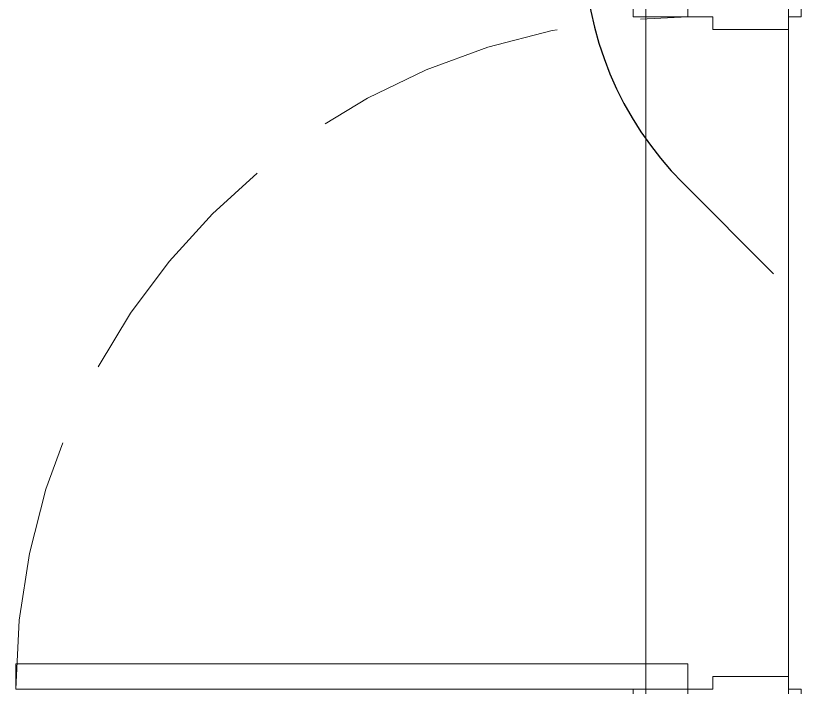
# Model space of a CAD drawing. Header units: millimetres. Extents: x 188.6 to 263.2, y 40.1 to 120.1.
# Drawn here: x 213.514 to 214.454, y 50.629 to 51.428 of the extents above; entities that cross this region are included whole.
import ezdxf

# ---------------------------------------------------------------- set-up
doc = ezdxf.new("R2010")
doc.units = ezdxf.units.MM
doc.linetypes.add('CENTER2', pattern=[1.125, 0.75, -0.125, 0.125, -0.125])
doc.linetypes.add('Linha Tracejada 3_1', pattern=[400, 300, -100])
for name, color, linetype in [('ARQ', 8, 'Continuous'), ('GAS-TUBO-PISO', 6, 'CENTER2'), ('Portas ARCHICAD', 7, 'Continuous')]:
    doc.layers.add(name, color=color, linetype=linetype)

# ---------------------------------------------------------------- blocks, each defined once
blk = doc.blocks.new('Vão de Porta Simples_14')
at = {"layer": 'Portas ARCHICAD', "color": 7, "linetype": 'Continuous', "lineweight": 0}
for p, q in [((-450, 0), (-450, 10)), ((450, 0), (450, 10))]:
    blk.add_line(p, q, dxfattribs=at)
blk = doc.blocks.new('Porta 21_6')
at = {"layer": 'Portas ARCHICAD', "color": 8, "linetype": 'Continuous', "lineweight": 0}
for p, q in [((370, 0), (370, 800)), ((370, 800), (400, 800)), ((400, 800), (400, 0)), ((-400, 65), (-450, 65)), ((-450, 65), (-450, 50)), ((-400, 50), (-400, 65)), ((450, 65), (400, 65)), ((400, 65), (400, 50)), ((450, 50), (450, 65)), ((-450, 50), (-400, 50)), ((-415, 50), (-450, 50)), ((-415, 50), (-450, 50)), ((-415, 50), (415, 50)), ((-400, 50), (-415, 50)), ((-415, 50), (-415, 0)), ((-415, 35), (-415, 50)), ((-415, 35), (-415, 50)), ((-400, 0), (-400, 50)), ((415, 50), (400, 50)), ((400, 50), (400, 0)), ((400, 50), (450, 50)), ((415, 0), (415, 50)), ((415, 35), (415, 50)), ((415, 35), (415, 50)), ((415, 50), (450, 50)), ((415, 50), (450, 50)), ((-415, 0), (-415, 35)), ((-415, 0), (-415, 35)), ((415, 0), (415, 35)), ((415, 0), (415, 35)), ((-415, 0), (-400, 0)), ((-400, 0), (-415, 0)), ((-415, 0), (-415, -120)), ((-415, -105), (-415, 0)), ((-415, -105), (-415, 0)), ((-400, -30), (-400, 0)), ((400, 0), (370, 0)), ((400, 0), (415, 0)), ((415, 0), (400, 0)), ((400, 0), (400, -30)), ((415, -120), (415, 0)), ((415, -105), (415, 0)), ((415, -105), (415, 0)), ((-385, -30), (-400, -30)), ((-385, -120), (-385, -30)), ((400, -30), (385, -30)), ((385, -30), (385, -120)), ((-415, -120), (-415, -105)), ((-415, -120), (-415, -105)), ((415, -120), (415, -105)), ((415, -120), (415, -105)), ((-400, -120), (-450, -120)), ((-450, -120), (-450, -135)), ((-415, -120), (-450, -120)), ((-415, -120), (-450, -120)), ((-415, -120), (415, -120)), ((-415, -120), (-385, -120)), ((-400, -135), (-400, -120)), ((385, -120), (415, -120)), ((450, -120), (400, -120)), ((400, -120), (400, -135)), ((415, -120), (450, -120)), ((415, -120), (450, -120)), ((450, -135), (450, -120)), ((-450, -135), (-400, -135)), ((400, -135), (450, -135))]:
    blk.add_line(p, q, dxfattribs=at)
at = {"layer": 'Portas ARCHICAD', "color": 8, "linetype": 'Linha Tracejada 3_1', "lineweight": 0}
blk.add_arc((400, 0), 800, 90, 180, dxfattribs=at)
blk = doc.blocks.new('arq-3pav')
at = {"layer": 'ARQ', "color": 8, "linetype": 'Continuous', "lineweight": 0, "yscale": 0.001}
for name, p, xscale, rotation in [('Porta 21_6', (9.30531, 10.77012), -0.001, 90), ('Vão de Porta Simples_14', (9.37531, 10.77012), 0.001, 270)]:
    blk.add_blockref(name, p, dxfattribs=dict(at, xscale=xscale, rotation=rotation))

msp = doc.modelspace()

# ---------------------------------------------------------------- block references
msp.add_blockref('arq-3pav', (205.00842, 40.25682))

# ---------------------------------------------------------------- next in the draw order: linework, layer by layer
at = {"layer": 'GAS-TUBO-PISO'}
msp.add_line((216.0071, 49.53015), (214.30795, 51.2293), dxfattribs=at)
msp.add_arc((214.59079, 51.51214), 0.4, 180, 225, dxfattribs=at)

doc.saveas('drawing.dxf')
